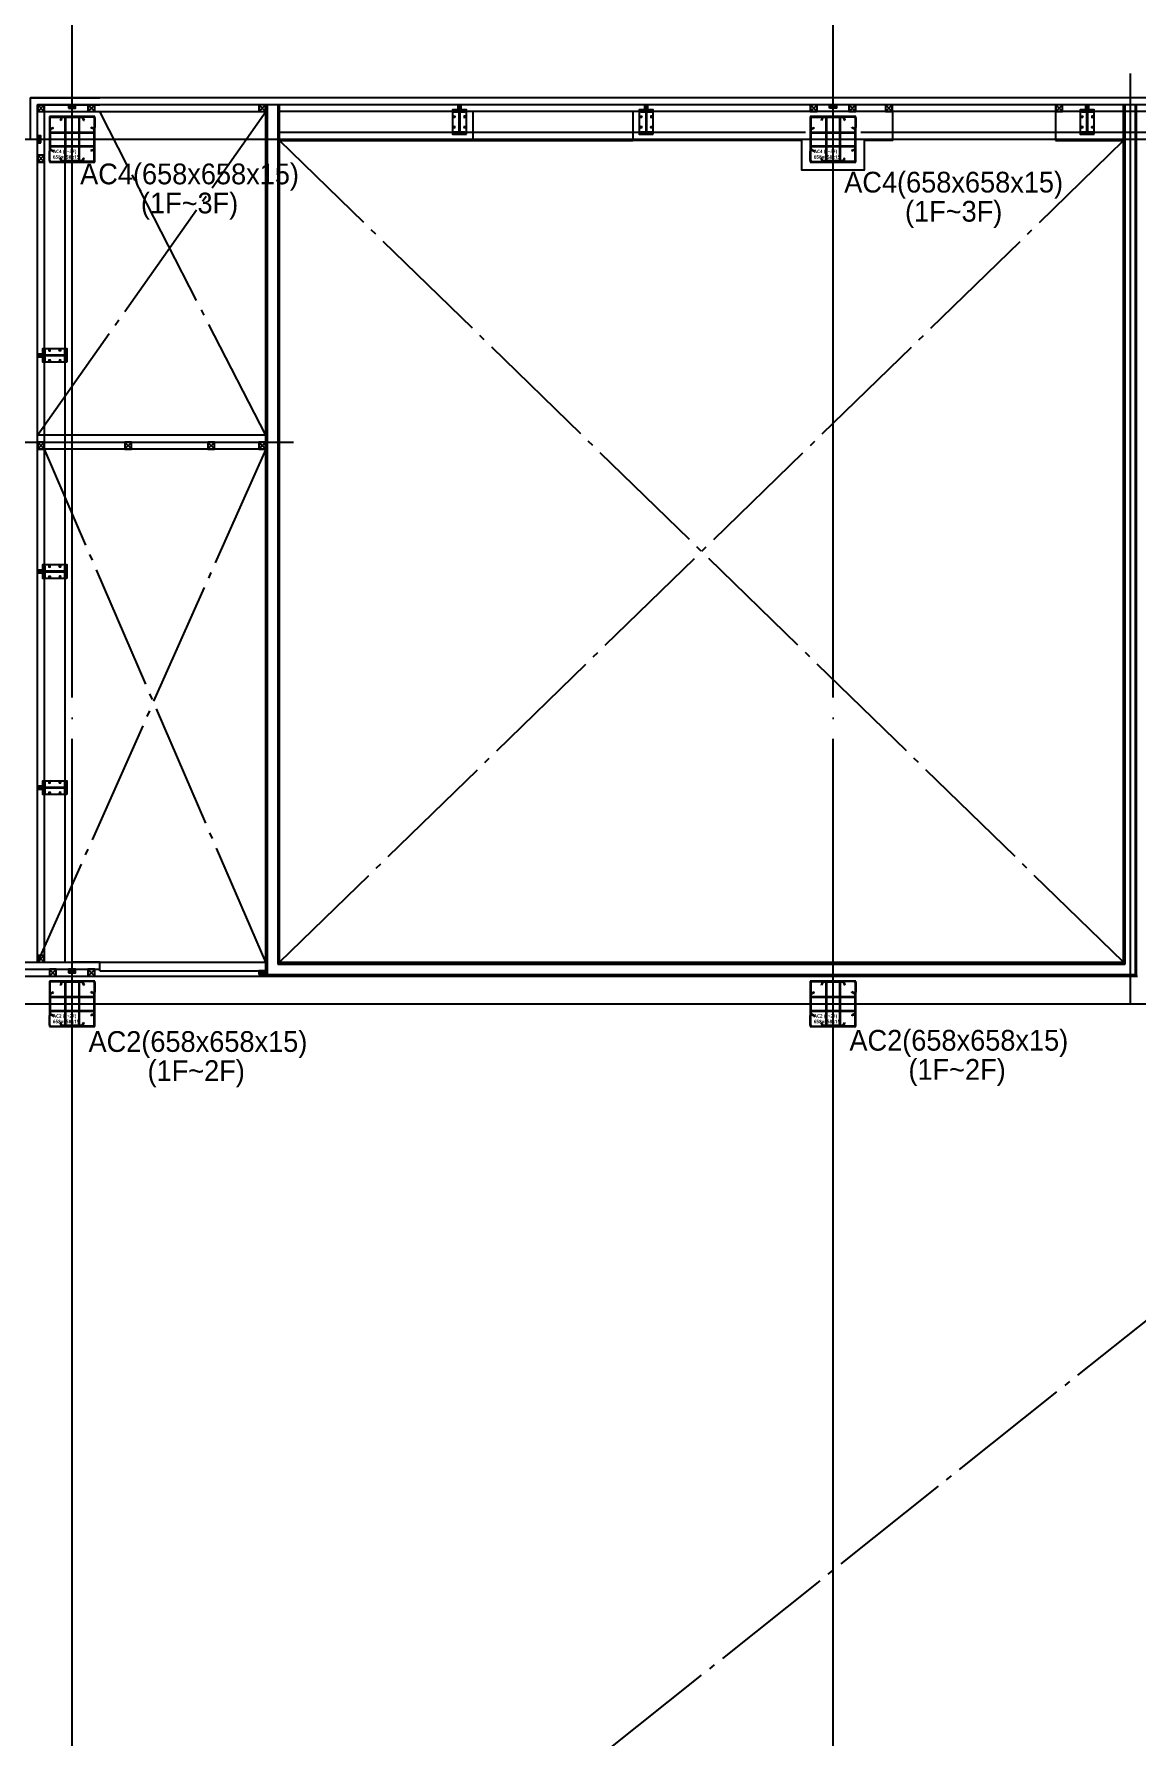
# Model space of a CAD drawing. Header units: millimetres. Extents: x -47382 to 204618, y -51045 to 127155.
# Drawn here: x 112450 to 128394, y 40771 to 65392 of the extents above; entities that cross this region are included whole.
import ezdxf
from ezdxf.enums import TextEntityAlignment as Align

# ---------------------------------------------------------------- set-up
doc = ezdxf.new("R2010")
doc.units = ezdxf.units.MM
doc.header["$LTSCALE"] = 300
doc.header["$MEASUREMENT"] = 0
for name, pattern in [('CEN', [62, 60, -1, 0, -1]), ('HID', [2, 1.1, -0.9]), ('STD_SHAFT', [7.3, 6, -0.5, 0.3, -0.5])]:
    doc.linetypes.add(name, pattern=pattern)
doc.layers.get('0').update_dxf_attribs({"linetype": 'CONTINUOUS'})
doc.layers.get('Defpoints').update_dxf_attribs({"color": 153, "linetype": 'CONTINUOUS'})
for name, color, linetype in [('1', 7, 'CONTINUOUS'), ('6', 6, 'CONTINUOUS'), ('A-CEN', 1, 'CEN'), ('A-FLOR-FLIN-TYP2', 8, 'CONTINUOUS'), ('A-FLOR-GW', 6, 'CONTINUOUS'), ('A-FLOR-OPEN-BELO', 6, 'STD_SHAFT'), ('A-FLOR-PANL', 6, 'CONTINUOUS'), ('A-FLOR-STUD', 9, 'CONTINUOUS'), ('A-ST-AXIS-CEN', 252, 'CEN'), ('A-ST-COL', 2, 'CONTINUOUS'), ('A-WALL-DRY1', 7, 'CONTINUOUS'), ('Bound', 9, 'CONTINUOUS'), ('SS-PLATE', 32, 'CONTINUOUS'), ('STEEL', 2, 'CONTINUOUS'), ('XREF-PLAN$0$A-STEEL', 7, 'CONTINUOUS')]:
    doc.layers.add(name, color=color, linetype=linetype)
doc.layers.add('Defpoint', color=161, linetype='CONTINUOUS', plot=False)
doc.styles.add('SH_대대리576', font='NanumGothicBold.ttf')
doc.styles.add('돋움', font='')
doc.styles.get('돋움').set_extended_font_data('Dotum')

# ---------------------------------------------------------------- blocks, each defined once
blk = doc.blocks.new('XREF-PLAN$0$각-100X100')
at = {"layer": 'XREF-PLAN$0$A-STEEL', "color": 1}
for p, q in [((-47.7, -47.7), (47.7, 47.7)), ((-47.7, 47.7), (47.7, -47.7))]:
    blk.add_line(p, q, dxfattribs=at)
at = {"layer": 'XREF-PLAN$0$A-STEEL'}
blk.add_lwpolyline([(-50, -50), (50, -50), (50, 50), (-50, 50)], close=True, dxfattribs=at)
at = {"layer": 'XREF-PLAN$0$A-STEEL', "color": 8}
blk.add_lwpolyline([(-47.7, -47.7), (47.7, -47.7), (47.7, 47.7), (-47.7, 47.7)], close=True, dxfattribs=at)
blk = doc.blocks.new('A$C5B7E0480')
at = {"layer": 'XREF-PLAN$0$A-STEEL', "color": 1}
for p, q in [((2, 2, -103000), (98, 48, -103000)), ((2, 48, -103000), (98, 2, -103000))]:
    blk.add_line(p, q, dxfattribs=at)
at = {"layer": 'XREF-PLAN$0$A-STEEL', "elevation": -103000}
blk.add_lwpolyline([(0, 0), (100, 0), (100, 50), (0, 50)], close=True, dxfattribs=at)
at = {"layer": 'XREF-PLAN$0$A-STEEL', "color": 8, "elevation": -103000}
blk.add_lwpolyline([(2, 2), (98, 2), (98, 48), (2, 48)], close=True, dxfattribs=at)
blk = doc.blocks.new('A$C284E115B')
at = {"layer": 'A-FLOR-STUD'}
for p, q in [((2, 48, -103000), (98, 2, -103000)), ((2, 2, -103000), (98, 48, -103000))]:
    blk.add_line(p, q, dxfattribs=at)
at = {"layer": 'A-FLOR-STUD', "elevation": -103000}
for points in [[(0, 50), (100, 50), (100, 0), (0, 0)], [(2, 48), (98, 48), (98, 2), (2, 2)]]:
    blk.add_lwpolyline(points, close=True, dxfattribs=at)
blk = doc.blocks.new('BOLT')
at = {"layer": '1', "color": 251}
for p, q in [((-21, 0), (21, 0)), ((0, -21), (0, 21))]:
    blk.add_line(p, q, dxfattribs=at)
at = {"layer": '6', "color": 251}
blk.add_circle((0, 0), 11, dxfattribs=at)
blk = doc.blocks.new('WC2_BP')
at = {"layer": 'SS-PLATE', "color": 251, "ltscale": 0.05}
blk.add_lwpolyline([(-175, -100), (175, -100), (175, 100), (-175, 100)], close=True, dxfattribs=at)
at = {"linetype": 'HID', "yscale": 0.909090909090909, "zscale": 0.909090909090909}
for p, xscale in [((-75, 75), -0.909090909090909), ((75, 75), 0.909090909090909)]:
    blk.add_blockref('BOLT', p, dxfattribs=dict(at, xscale=xscale))
at = {"linetype": 'HID', "yscale": 0.909090909090909, "zscale": 0.909090909090909, "rotation": 180}
for p, xscale in [((-75, -75), 0.909090909090909), ((75, -75), -0.909090909090909)]:
    blk.add_blockref('BOLT', p, dxfattribs=dict(at, xscale=xscale))
blk = doc.blocks.new('H-300X150X6_5X9')
at = {"layer": 'Defpoint'}
for p, q in [((-3.25, 0), (3.25, 0)), ((0, -150), (0, 150))]:
    blk.add_line(p, q, dxfattribs=at)
at = {"layer": 'STEEL'}
blk.add_lwpolyline([(-75, -150), (-75, -141), (-16.25, -141, 0.41421356), (-3.25, -128), (-3.25, 128, 0.41421356), (-16.25, 141), (-75, 141), (-75, 150), (75, 150), (75, 141), (16.25, 141, 0.41421356), (3.25, 128), (3.25, -128, 0.41421356), (16.25, -141), (75, -141), (75, -150)], format="xyb", close=True, dxfattribs=at)
at = {"layer": 'SS-PLATE', "color": 251, "ltscale": 0.05, "rotation": 90}
blk.add_blockref('WC2_BP', (0, 0), dxfattribs=at)
blk = doc.blocks.new('A$C2E56680A')
blk.add_blockref('A$C284E115B', (0, 50))
at = {"layer": 'STEEL', "xscale": -1, "rotation": 90.00000000000006}
blk.add_blockref('H-300X150X6_5X9', (250, 75, -103000), dxfattribs=at)
blk = doc.blocks.new('각50X100')
at = {"layer": 'A-FLOR-STUD'}
for p, q in [((-22.7, -2.3), (22.7, -97.7)), ((-22.7, -97.7), (22.7, -2.3))]:
    blk.add_line(p, q, dxfattribs=at)
for points in [[(-25, 0), (25, 0), (25, -100), (-25, -100)], [(-22.7, -2.3), (22.7, -2.3), (22.7, -97.7), (-22.7, -97.7)]]:
    blk.add_lwpolyline(points, close=True, dxfattribs=at)
blk = doc.blocks.new('AC2 (1~2f)')
for points in [[(20, 499), (20, 199), (35, 199), (35, 499)], [(199, 678), (499, 678), (499, 663), (199, 663)], [(678, 199), (678, 499), (663, 499), (663, 199)], [(199, 20), (499, 20), (499, 35), (199, 35)]]:
    blk.add_hatch(color=9).paths.add_polyline_path(points)
for p, q in [((244, 665), (244, 33)), ((253, 665), (253, 33)), ((444, 665), (444, 33)), ((453, 665), (453, 33)), ((33, 453), (665, 453)), ((33, 444), (665, 444)), ((33, 254), (665, 254)), ((33, 245), (665, 245))]:
    blk.add_line(p, q)
at = {"color": 8, "linetype": 'Continuous'}
for points in [[(20, 499), (20, 199), (35, 199), (35, 499)], [(199, 678), (499, 678), (499, 663), (199, 663)], [(678, 199), (678, 499), (663, 499), (663, 199)], [(199, 20), (499, 20), (499, 35), (199, 35)]]:
    blk.add_lwpolyline(points, close=True, dxfattribs=at)
at = {"layer": 'A-ST-COL'}
for p, q in [((20, 658), (20, 519)), ((28, 658), (28, 519)), ((40, 678), (179, 678)), ((40, 670), (179, 670)), ((44, 508), (75, 521)), ((47, 500), (78, 513)), ((78, 513), (75, 521)), ((190, 654), (177, 623)), ((185, 620), (177, 623)), ((198, 651), (185, 620)), ((500, 651), (513, 620)), ((508, 654), (521, 623)), ((513, 620), (521, 623)), ((658, 678), (519, 678)), ((658, 670), (519, 670)), ((620, 513), (623, 521)), ((651, 500), (620, 513)), ((654, 508), (623, 521)), ((670, 658), (670, 519)), ((678, 658), (678, 519)), ((20, 40), (20, 179)), ((28, 40), (28, 179)), ((40, 28), (179, 28)), ((40, 20), (179, 20)), ((44, 190), (75, 177)), ((47, 198), (78, 185)), ((78, 185), (75, 177)), ((185, 78), (177, 75)), ((190, 44), (177, 75)), ((198, 47), (185, 78)), ((500, 47), (513, 78)), ((508, 44), (521, 75)), ((513, 78), (521, 75)), ((658, 28), (519, 28)), ((658, 20), (519, 20)), ((651, 198), (620, 185)), ((620, 185), (623, 177)), ((654, 190), (623, 177)), ((670, 40), (670, 179)), ((678, 40), (678, 179))]:
    blk.add_line(p, q, dxfattribs=at)
for centre, radius, start, end in [((40, 658), 20, 90, 180), ((40, 519), 20, 180, 290), ((40, 658), 12, 90, 180), ((40, 519), 12, 180, 290), ((179, 658), 20, 340, 90), ((179, 658), 12, 340, 90), ((519, 658), 20, 90, 200), ((519, 658), 12, 90, 200), ((658, 519), 20, 250, 0), ((658, 519), 12, 250, 0), ((658, 658), 20, 0, 90), ((658, 658), 12, 0, 90), ((40, 179), 20, 70, 180), ((40, 40), 20, 180, 270), ((40, 179), 12, 70, 180), ((40, 40), 12, 180, 270), ((179, 40), 20, 270, 20), ((179, 40), 12, 270, 20), ((519, 40), 20, 160, 270), ((519, 40), 12, 160, 270), ((658, 179), 20, 0, 110), ((658, 179), 12, 0, 110), ((658, 40), 20, 270, 0), ((658, 40), 12, 270, 0)]:
    blk.add_arc(centre, radius, start, end, dxfattribs=at)
at = {"layer": 'Bound', "color": 9, "linetype": 'Continuous'}
for p, q in [((678, 678), (20, 678)), ((20, 678), (20, 20)), ((678, 20), (678, 678)), ((20, 20), (678, 20))]:
    blk.add_line(p, q, dxfattribs=at)
at = {"layer": 'Defpoint'}
for p, q in [((349, 0), (349, 698)), ((0, 349), (698, 349))]:
    blk.add_line(p, q, dxfattribs=at)
at = {"layer": 'Defpoint', "linetype": 'Continuous', "style": 'SH_대대리576'}
for s, p in [('AC2 (1~2F)', (71, 174)), ('658x658x15', (71, 93))]:
    blk.add_text(s, height=50, dxfattribs=at).set_placement(p, align=Align.MIDDLE_LEFT)
blk = doc.blocks.new('AC4(1~2f)')
for points in [[(20, 499), (20, 199), (35, 199), (35, 499)], [(199, 678), (499, 678), (499, 663), (199, 663)], [(678, 199), (678, 499), (663, 499), (663, 199)], [(199, 20), (499, 20), (499, 35), (199, 35)]]:
    blk.add_hatch(color=9).paths.add_polyline_path(points)
for p, q in [((244, 665), (244, 33)), ((253, 665), (253, 33)), ((444, 665), (444, 33)), ((453, 665), (453, 33)), ((33, 453), (665, 453)), ((33, 444), (665, 444)), ((33, 254), (665, 254)), ((33, 245), (665, 245))]:
    blk.add_line(p, q)
at = {"color": 8, "linetype": 'Continuous'}
for points in [[(20, 499), (20, 199), (35, 199), (35, 499)], [(199, 678), (499, 678), (499, 663), (199, 663)], [(678, 199), (678, 499), (663, 499), (663, 199)], [(199, 20), (499, 20), (499, 35), (199, 35)]]:
    blk.add_lwpolyline(points, close=True, dxfattribs=at)
at = {"layer": 'A-ST-COL'}
for p, q in [((20, 658), (20, 519)), ((28, 658), (28, 519)), ((40, 678), (179, 678)), ((40, 670), (179, 670)), ((44, 508), (75, 521)), ((47, 500), (78, 513)), ((78, 513), (75, 521)), ((190, 654), (177, 623)), ((185, 620), (177, 623)), ((198, 651), (185, 620)), ((500, 651), (513, 620)), ((508, 654), (521, 623)), ((513, 620), (521, 623)), ((658, 678), (519, 678)), ((658, 670), (519, 670)), ((620, 513), (623, 521)), ((651, 500), (620, 513)), ((654, 508), (623, 521)), ((670, 658), (670, 519)), ((678, 658), (678, 519)), ((20, 40), (20, 179)), ((28, 40), (28, 179)), ((40, 28), (179, 28)), ((40, 20), (179, 20)), ((44, 190), (75, 177)), ((47, 198), (78, 185)), ((78, 185), (75, 177)), ((185, 78), (177, 75)), ((190, 44), (177, 75)), ((198, 47), (185, 78)), ((500, 47), (513, 78)), ((508, 44), (521, 75)), ((513, 78), (521, 75)), ((658, 28), (519, 28)), ((658, 20), (519, 20)), ((651, 198), (620, 185)), ((620, 185), (623, 177)), ((654, 190), (623, 177)), ((670, 40), (670, 179)), ((678, 40), (678, 179))]:
    blk.add_line(p, q, dxfattribs=at)
for centre, radius, start, end in [((40, 658), 20, 90, 180), ((40, 519), 20, 180, 290), ((40, 658), 12, 90, 180), ((40, 519), 12, 180, 290), ((179, 658), 20, 340, 90), ((179, 658), 12, 340, 90), ((519, 658), 20, 90, 200), ((519, 658), 12, 90, 200), ((658, 519), 20, 250, 0), ((658, 519), 12, 250, 0), ((658, 658), 20, 0, 90), ((658, 658), 12, 0, 90), ((40, 179), 20, 70, 180), ((40, 40), 20, 180, 270), ((40, 179), 12, 70, 180), ((40, 40), 12, 180, 270), ((179, 40), 20, 270, 20), ((179, 40), 12, 270, 20), ((519, 40), 20, 160, 270), ((519, 40), 12, 160, 270), ((658, 179), 20, 0, 110), ((658, 179), 12, 0, 110), ((658, 40), 20, 270, 0), ((658, 40), 12, 270, 0)]:
    blk.add_arc(centre, radius, start, end, dxfattribs=at)
at = {"layer": 'Bound', "color": 9, "linetype": 'Continuous'}
for p, q in [((678, 678), (20, 678)), ((20, 678), (20, 20)), ((678, 20), (678, 678)), ((20, 20), (678, 20))]:
    blk.add_line(p, q, dxfattribs=at)
at = {"layer": 'Defpoint'}
for p, q in [((349, 0), (349, 698)), ((0, 349), (698, 349))]:
    blk.add_line(p, q, dxfattribs=at)
at = {"layer": 'Defpoint', "linetype": 'Continuous', "style": 'SH_대대리576'}
for s, p in [('AC4 (1~3F)', (71, 174)), ('658x658x15', (71, 93))]:
    blk.add_text(s, height=50, dxfattribs=at).set_placement(p, align=Align.MIDDLE_LEFT)
blk = doc.blocks.new('ACT 지상1층구조평면도')
for name, p in [('AC4(1~2f)', (160033, 114567)), ('AC4(1~2f)', (171033, 114567)), ('AC2 (1~2f)', (160033, 102067)), ('AC2 (1~2f)', (171033, 102067))]:
    blk.add_blockref(name, p)

msp = doc.modelspace()

# ---------------------------------------------------------------- linework, layer by layer
at = {"layer": 'A-CEN'}
for p, q in [((128300, 51371), (128300, 64821)), ((112100, 59491), (116200, 59491))]:
    msp.add_line(p, q, dxfattribs=at)
at = {"layer": 'A-FLOR-FLIN-TYP2'}
for p, q in [((112600, 51971), (112600, 64271)), ((112600, 64271), (115800, 64271)), ((124000, 64271), (116000, 64271)), ((118795, 64271), (118795, 63851)), ((121105, 64271), (121105, 63851)), ((134600, 64271), (124000, 64271)), ((127218, 64271), (127218, 63851)), ((123600, 63971), (116000, 63971)), ((116000, 63851), (118795, 63851)), ((118795, 63851), (121105, 63851)), ((134600, 63971), (124400, 63971)), ((127218, 63851), (128200, 63851)), ((112900, 51971), (112900, 63542)), ((35600, 51771), (115800, 51771))]:
    msp.add_line(p, q, dxfattribs=at)
for points in [[(124858, 64271), (124858, 63851), (124449, 63851), (124449, 63422), (123551, 63422), (123551, 63851), (121105, 63851)], [(115800, 59391), (112500, 59391)]]:
    msp.add_lwpolyline(points, dxfattribs=at)
at = {"layer": 'A-FLOR-GW'}
for p, q in [((135400, 64371), (112500, 64371)), ((135400, 64471), (115900, 64471)), ((135000, 64471), (124000, 64471)), ((135000, 64371), (124000, 64371)), ((112500, 51971), (112500, 63871)), ((115800, 59591), (112500, 59591)), ((112500, 59491), (115800, 59491))]:
    msp.add_line(p, q, dxfattribs=at)
for points in [[(112400, 63871), (112400, 64471), (113400, 64471)], [(115900, 64471), (112400, 64471)], [(112500, 63871), (112500, 64371), (113400, 64371)], [(35600, 51971), (113400, 51971)], [(35600, 51871), (113400, 51871)]]:
    msp.add_lwpolyline(points, dxfattribs=at)
at = {"layer": 'A-FLOR-OPEN-BELO'}
for p, q in [((112500, 59591), (115800, 64271)), ((115800, 59591), (113400, 64271)), ((128200, 51971), (116000, 63851)), ((116000, 51971), (128200, 63851)), ((115800, 59391), (112500, 51971)), ((115800, 51971), (112600, 59391)), ((79600, 7771), (134773, 51771))]:
    msp.add_line(p, q, dxfattribs=at)
at = {"layer": 'A-FLOR-PANL'}
for p, q in [((113400, 51971), (115800, 51971)), ((113000, 51871), (113300, 51871)), ((113400, 51846), (115800, 51846))]:
    msp.add_line(p, q, dxfattribs=at)
msp.add_lwpolyline([(113400, 51846), (113400, 51971), (113000, 51971)], dxfattribs=at)
at = {"layer": 'A-ST-AXIS-CEN'}
for p, q in [((113000, 0), (113000, 99371)), ((124000, 0), (124000, 99371)), ((0, 63871), (142000, 63871)), ((0, 51371), (142000, 51371))]:
    msp.add_line(p, q, dxfattribs=at)
at = {"layer": 'A-WALL-DRY1'}
for p, q in [((115800, 51771), (115800, 64371)), ((115812, 51784), (115812, 64371)), ((115825, 51796), (115825, 64371)), ((115975, 64371), (115975, 51946)), ((115987, 64371), (115987, 51959)), ((116000, 51971), (116000, 64371)), ((128200, 51971), (128200, 64371)), ((128212, 51959), (128212, 64371)), ((128225, 51946), (128225, 64371)), ((128375, 51796), (128375, 64371)), ((128387, 51784), (128387, 64371)), ((115987, 51959), (128212, 51959)), ((116000, 51971), (128200, 51971)), ((115800, 51771), (128400, 51771)), ((115812, 51784), (128387, 51784)), ((115825, 51796), (128375, 51796)), ((115975, 51946), (128225, 51946))]:
    msp.add_line(p, q, dxfattribs=at)

# ---------------------------------------------------------------- block references
for name, p in [('ACT 지상1층구조평면도', (-47382, -51045)), ('A$C5B7E0480', (112950, 64321)), ('A$C5B7E0480', (112950, 51821)), ('A$C5B7E0480', (112950, 51821)), ('A$C5B7E0480', (115700, 51796))]:
    msp.add_blockref(name, p)
at = {"ltscale": 5}
for p in [(112550, 64321), (113279, 64321), (115750, 64321), (123721, 64321), (124279, 64321), (124808, 64321), (127268, 64321), (112550, 63592), (112550, 59441), (113810, 59441), (115010, 59441), (115750, 59441), (112550, 52021), (112721, 51821), (112721, 51821), (113279, 51821)]:
    msp.add_blockref('XREF-PLAN$0$각-100X100', p, dxfattribs=at)
at = {"rotation": 90}
for name, p in [('각50X100', (123950, 64346)), ('A$C5B7E0480', (112550, 63821))]:
    msp.add_blockref(name, p, dxfattribs=at)
at = {"layer": 'A-CEN', "extrusion": (0, 0, -1), "zscale": -1, "rotation": 270}
for p in [(-118675, 64371), (-118675, 64371), (-121375, 64371), (-121375, 64371), (-127750, 64371)]:
    msp.add_blockref('A$C2E56680A', p, dxfattribs=at)
at = {"layer": 'A-CEN', "extrusion": (0, 0, -1), "xscale": -1, "zscale": -1}
for p in [(-112500, 60671), (-112500, 57546), (-112500, 54421)]:
    msp.add_blockref('A$C2E56680A', p, dxfattribs=at)

# ---------------------------------------------------------------- texts
at = {"layer": 'Defpoints', "linetype": 'Continuous', "style": '돋움'}
for s, p in [('AC4(658x658x15)', (114698, 63130)), ('AC4(658x658x15)', (125744, 63011)), ('(1F~3F)', (114698, 62709)), ('(1F~3F)', (125744, 62590)), ('AC2(658x658x15)', (114819, 50586)), ('AC2(658x658x15)', (125819, 50604)), ('(1F~2F)', (114794, 50165)), ('(1F~2F)', (125794, 50183))]:
    msp.add_text(s, height=300, dxfattribs=at).set_placement(p, align=Align.BOTTOM_CENTER)

doc.saveas('drawing.dxf')
